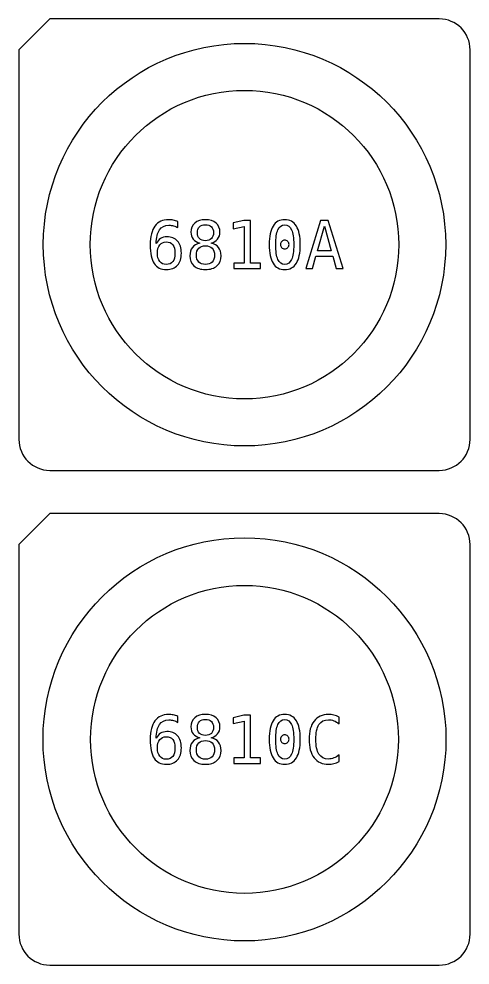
# Model space of a CAD drawing. Extents: x -222 to -68, y -465 to -312.
# Drawn here: x -221.5 to -148.5, y -465 to -312 of the extents above; entities that cross this region are included whole.
import ezdxf

# ---------------------------------------------------------------- set-up
doc = ezdxf.new("R2010")
doc.units = 0
doc.header["$MEASUREMENT"] = 0
doc.layers.add('LAYER_1', color=7, linetype='CONTINUOUS')

msp = doc.modelspace()

# ---------------------------------------------------------------- linework, layer by layer
at = {"layer": 'LAYER_1'}
for centre, major_axis in [((-185.0001, -348.5001), (0, 32.55)), ((-185.0001, -348.5), (0, 24.95)), ((-185.0001, -428.5001), (0, 32.6)), ((-185.0001, -428.5), (0, 24.9))]:
    msp.add_ellipse(centre, major_axis=major_axis, ratio=1, dxfattribs=at)
for points, knots in [([(-221.5, -380), (-221.5, -380), (-221.5, -317), (-221.5, -317), (-221.5, -317), (-221.5, -317), (-216.5, -312), (-216.5, -312), (-216.5, -312), (-216.5, -312), (-153.5, -312), (-153.5, -312), (-153.5, -312), (-150.7391, -312), (-148.5, -314.2391), (-148.5, -317), (-148.5, -317), (-148.5, -317), (-148.5, -380), (-148.5, -380), (-148.5, -380), (-148.5, -382.7609), (-150.7391, -385), (-153.5, -385), (-153.5, -385), (-153.5, -385), (-216.5, -385), (-216.5, -385), (-216.5, -385), (-219.2609, -385), (-221.5, -382.7609), (-221.5, -380)], [0, 0, 0, 0, 0.125, 0.125, 0.125, 0.125, 0.25, 0.25, 0.25, 0.25, 0.375, 0.375, 0.375, 0.375, 0.5, 0.5, 0.5, 0.5, 0.625, 0.625, 0.625, 0.625, 0.75, 0.75, 0.75, 0.75, 0.875, 0.875, 0.875, 0.875, 1, 1, 1, 1]), ([(-195.7833, -344.783), (-195.7833, -344.783), (-195.7833, -345.7509), (-195.7833, -345.7509), (-195.7833, -345.7509), (-196.0018, -345.623), (-196.2344, -345.5236), (-196.4813, -345.4561), (-196.4813, -345.4561), (-196.7263, -345.3886), (-196.9839, -345.3548), (-197.2502, -345.3548), (-197.2502, -345.3548), (-197.9162, -345.3548), (-198.4224, -345.6053), (-198.7651, -346.1061), (-198.7651, -346.1061), (-199.1079, -346.6069), (-199.2801, -347.3457), (-199.2801, -348.3206), (-199.2801, -348.3206), (-199.1132, -347.9726), (-198.8823, -347.7062), (-198.5875, -347.5215), (-198.5875, -347.5215), (-198.2927, -347.335), (-197.9553, -347.2426), (-197.5735, -347.2426), (-197.5735, -347.2426), (-196.824, -347.2426), (-196.2451, -347.4717), (-195.8331, -347.9317), (-195.8331, -347.9317), (-195.4228, -348.3917), (-195.2168, -349.0434), (-195.2168, -349.8852), (-195.2168, -349.8852), (-195.2168, -350.7252), (-195.4282, -351.3752), (-195.8508, -351.8369), (-195.8508, -351.8369), (-196.2753, -352.2987), (-196.8702, -352.5296), (-197.6356, -352.5296), (-197.6356, -352.5296), (-198.5378, -352.5296), (-199.1984, -352.2063), (-199.6193, -351.5599), (-199.6193, -351.5599), (-200.0384, -350.9117), (-200.248, -349.8941), (-200.248, -348.5018), (-200.248, -348.5018), (-200.248, -347.1911), (-199.9958, -346.1913), (-199.4915, -345.504), (-199.4915, -345.504), (-198.9853, -344.815), (-198.2554, -344.4704), (-197.2982, -344.4704), (-197.2982, -344.4704), (-197.0407, -344.4704), (-196.785, -344.4971), (-196.5274, -344.5504), (-196.5274, -344.5504), (-196.2699, -344.6054), (-196.0231, -344.6818), (-195.7833, -344.783)], [0, 0, 0, 0, 0.05882353, 0.05882353, 0.05882353, 0.05882353, 0.11764706, 0.11764706, 0.11764706, 0.11764706, 0.17647059, 0.17647059, 0.17647059, 0.17647059, 0.23529412, 0.23529412, 0.23529412, 0.23529412, 0.29411765, 0.29411765, 0.29411765, 0.29411765, 0.35294118, 0.35294118, 0.35294118, 0.35294118, 0.41176471, 0.41176471, 0.41176471, 0.41176471, 0.47058824, 0.47058824, 0.47058824, 0.47058824, 0.52941176, 0.52941176, 0.52941176, 0.52941176, 0.58823529, 0.58823529, 0.58823529, 0.58823529, 0.64705882, 0.64705882, 0.64705882, 0.64705882, 0.70588235, 0.70588235, 0.70588235, 0.70588235, 0.76470588, 0.76470588, 0.76470588, 0.76470588, 0.82352941, 0.82352941, 0.82352941, 0.82352941, 0.88235294, 0.88235294, 0.88235294, 0.88235294, 0.94117647, 0.94117647, 0.94117647, 0.94117647, 1, 1, 1, 1]), ([(-192.2351, -348.2531), (-192.6826, -348.1377), (-193.0325, -347.9246), (-193.2846, -347.612), (-193.2846, -347.612), (-193.535, -347.3013), (-193.6611, -346.9248), (-193.6611, -346.4843), (-193.6611, -346.4843), (-193.6611, -345.8663), (-193.4516, -345.3762), (-193.0325, -345.0139), (-193.0325, -345.0139), (-192.6116, -344.6516), (-192.0415, -344.4704), (-191.3205, -344.4704), (-191.3205, -344.4704), (-190.5959, -344.4704), (-190.0241, -344.6516), (-189.6032, -345.0139), (-189.6032, -345.0139), (-189.184, -345.3762), (-188.9745, -345.8663), (-188.9745, -346.4843), (-188.9745, -346.4843), (-188.9745, -346.9248), (-189.1006, -347.3013), (-189.351, -347.612), (-189.351, -347.612), (-189.6032, -347.9246), (-189.953, -348.1377), (-190.4005, -348.2531), (-190.4005, -348.2531), (-189.8802, -348.3668), (-189.4806, -348.5977), (-189.2054, -348.944), (-189.2054, -348.944), (-188.9301, -349.2921), (-188.7916, -349.7414), (-188.7916, -350.2919), (-188.7916, -350.2919), (-188.7916, -350.9934), (-189.0153, -351.5404), (-189.4629, -351.9364), (-189.4629, -351.9364), (-189.9104, -352.3324), (-190.5302, -352.5296), (-191.3205, -352.5296), (-191.3205, -352.5296), (-192.1108, -352.5296), (-192.7288, -352.3324), (-193.1745, -351.9382), (-193.1745, -351.9382), (-193.6203, -351.5457), (-193.844, -351.0005), (-193.844, -350.3026), (-193.844, -350.3026), (-193.844, -349.7485), (-193.7055, -349.2956), (-193.4303, -348.9475), (-193.4303, -348.9475), (-193.155, -348.5994), (-192.7554, -348.3668), (-192.2351, -348.2531)], [0, 0, 0, 0, 0.0625, 0.0625, 0.0625, 0.0625, 0.125, 0.125, 0.125, 0.125, 0.1875, 0.1875, 0.1875, 0.1875, 0.25, 0.25, 0.25, 0.25, 0.3125, 0.3125, 0.3125, 0.3125, 0.375, 0.375, 0.375, 0.375, 0.4375, 0.4375, 0.4375, 0.4375, 0.5, 0.5, 0.5, 0.5, 0.5625, 0.5625, 0.5625, 0.5625, 0.625, 0.625, 0.625, 0.625, 0.6875, 0.6875, 0.6875, 0.6875, 0.75, 0.75, 0.75, 0.75, 0.8125, 0.8125, 0.8125, 0.8125, 0.875, 0.875, 0.875, 0.875, 0.9375, 0.9375, 0.9375, 0.9375, 1, 1, 1, 1]), ([(-192.6151, -346.582), (-192.6151, -346.9993), (-192.505, -347.3155), (-192.283, -347.5339), (-192.283, -347.5339), (-192.061, -347.7523), (-191.7396, -347.8624), (-191.3205, -347.8624), (-191.3205, -347.8624), (-190.8978, -347.8624), (-190.5746, -347.7523), (-190.3526, -347.5339), (-190.3526, -347.5339), (-190.1306, -347.3155), (-190.0205, -346.9993), (-190.0205, -346.582), (-190.0205, -346.582), (-190.0205, -346.1593), (-190.1306, -345.8361), (-190.3508, -345.6141), (-190.3508, -345.6141), (-190.571, -345.3921), (-190.8943, -345.282), (-191.3205, -345.282), (-191.3205, -345.282), (-191.7396, -345.282), (-192.061, -345.3939), (-192.283, -345.6177), (-192.283, -345.6177), (-192.505, -345.8415), (-192.6151, -346.1629), (-192.6151, -346.582)], [0, 0, 0, 0, 0.125, 0.125, 0.125, 0.125, 0.25, 0.25, 0.25, 0.25, 0.375, 0.375, 0.375, 0.375, 0.5, 0.5, 0.5, 0.5, 0.625, 0.625, 0.625, 0.625, 0.75, 0.75, 0.75, 0.75, 0.875, 0.875, 0.875, 0.875, 1, 1, 1, 1]), ([(-186.7066, -351.4942), (-186.7066, -351.4942), (-185.0728, -351.4942), (-185.0728, -351.4942), (-185.0728, -351.4942), (-185.0728, -351.4942), (-185.0728, -345.5573), (-185.0728, -345.5573), (-185.0728, -345.5573), (-185.0728, -345.5573), (-186.831, -345.9533), (-186.831, -345.9533), (-186.831, -345.9533), (-186.831, -345.9533), (-186.831, -344.9961), (-186.831, -344.9961), (-186.831, -344.9961), (-186.831, -344.9961), (-185.0835, -344.6107), (-185.0835, -344.6107), (-185.0835, -344.6107), (-185.0835, -344.6107), (-184.0321, -344.6107), (-184.0321, -344.6107), (-184.0321, -344.6107), (-184.0321, -344.6107), (-184.0321, -351.4942), (-184.0321, -351.4942), (-184.0321, -351.4942), (-184.0321, -351.4942), (-182.4196, -351.4942), (-182.4196, -351.4942), (-182.4196, -351.4942), (-182.4196, -351.4942), (-182.4196, -352.3786), (-182.4196, -352.3786), (-182.4196, -352.3786), (-182.4196, -352.3786), (-186.7066, -352.3786), (-186.7066, -352.3786), (-186.7066, -352.3786), (-186.7066, -352.3786), (-186.7066, -351.4942), (-186.7066, -351.4942)], [0, 0, 0, 0, 0.09090909, 0.09090909, 0.09090909, 0.09090909, 0.18181818, 0.18181818, 0.18181818, 0.18181818, 0.27272727, 0.27272727, 0.27272727, 0.27272727, 0.36363636, 0.36363636, 0.36363636, 0.36363636, 0.45454545, 0.45454545, 0.45454545, 0.45454545, 0.54545455, 0.54545455, 0.54545455, 0.54545455, 0.63636364, 0.63636364, 0.63636364, 0.63636364, 0.72727273, 0.72727273, 0.72727273, 0.72727273, 0.81818182, 0.81818182, 0.81818182, 0.81818182, 0.90909091, 0.90909091, 0.90909091, 0.90909091, 1, 1, 1, 1]), ([(-178.4913, -344.4704), (-177.6619, -344.4704), (-177.035, -344.8096), (-176.6106, -345.4898), (-176.6106, -345.4898), (-176.1861, -346.17), (-175.973, -347.1734), (-175.973, -348.5018), (-175.973, -348.5018), (-175.973, -349.8284), (-176.1861, -350.83), (-176.6106, -351.5102), (-176.6106, -351.5102), (-177.035, -352.1904), (-177.6619, -352.5296), (-178.4913, -352.5296), (-178.4913, -352.5296), (-179.3206, -352.5296), (-179.9457, -352.1904), (-180.3702, -351.5102), (-180.3702, -351.5102), (-180.7929, -350.83), (-181.0042, -349.8284), (-181.0042, -348.5018), (-181.0042, -348.5018), (-181.0042, -347.1734), (-180.7929, -346.17), (-180.3702, -345.4898), (-180.3702, -345.4898), (-179.9457, -344.8096), (-179.3206, -344.4704), (-178.4913, -344.4704)], [0, 0, 0, 0, 0.125, 0.125, 0.125, 0.125, 0.25, 0.25, 0.25, 0.25, 0.375, 0.375, 0.375, 0.375, 0.5, 0.5, 0.5, 0.5, 0.625, 0.625, 0.625, 0.625, 0.75, 0.75, 0.75, 0.75, 0.875, 0.875, 0.875, 0.875, 1, 1, 1, 1]), ([(-178.4913, -345.3033), (-178.9796, -345.3033), (-179.3455, -345.5662), (-179.5852, -346.0936), (-179.5852, -346.0936), (-179.8268, -346.6211), (-179.9475, -347.4238), (-179.9475, -348.5018), (-179.9475, -348.5018), (-179.9475, -349.578), (-179.8268, -350.3789), (-179.5852, -350.9064), (-179.5852, -350.9064), (-179.3455, -351.4338), (-178.9796, -351.6966), (-178.4913, -351.6966), (-178.4913, -351.6966), (-177.9993, -351.6966), (-177.6317, -351.4338), (-177.392, -350.9064), (-177.392, -350.9064), (-177.1505, -350.3789), (-177.0297, -349.578), (-177.0297, -348.5018), (-177.0297, -348.5018), (-177.0297, -347.4238), (-177.1505, -346.6211), (-177.392, -346.0936), (-177.392, -346.0936), (-177.6317, -345.5662), (-177.9993, -345.3033), (-178.4913, -345.3033)], [0, 0, 0, 0, 0.125, 0.125, 0.125, 0.125, 0.25, 0.25, 0.25, 0.25, 0.375, 0.375, 0.375, 0.375, 0.5, 0.5, 0.5, 0.5, 0.625, 0.625, 0.625, 0.625, 0.75, 0.75, 0.75, 0.75, 0.875, 0.875, 0.875, 0.875, 1, 1, 1, 1]), ([(-172.7124, -344.6107), (-172.7124, -344.6107), (-171.4373, -344.6107), (-171.4373, -344.6107), (-171.4373, -344.6107), (-171.4373, -344.6107), (-169.0594, -352.3786), (-169.0594, -352.3786), (-169.0594, -352.3786), (-169.0594, -352.3786), (-170.1462, -352.3786), (-170.1462, -352.3786), (-170.1462, -352.3786), (-170.1462, -352.3786), (-170.7199, -350.3558), (-170.7199, -350.3558), (-170.7199, -350.3558), (-170.7199, -350.3558), (-173.4406, -350.3558), (-173.4406, -350.3558), (-173.4406, -350.3558), (-173.4406, -350.3558), (-174.0035, -352.3786), (-174.0035, -352.3786), (-174.0035, -352.3786), (-174.0035, -352.3786), (-175.0904, -352.3786), (-175.0904, -352.3786), (-175.0904, -352.3786), (-175.0904, -352.3786), (-172.7124, -344.6107), (-172.7124, -344.6107)], [0, 0, 0, 0, 0.125, 0.125, 0.125, 0.125, 0.25, 0.25, 0.25, 0.25, 0.375, 0.375, 0.375, 0.375, 0.5, 0.5, 0.5, 0.5, 0.625, 0.625, 0.625, 0.625, 0.75, 0.75, 0.75, 0.75, 0.875, 0.875, 0.875, 0.875, 1, 1, 1, 1]), ([(-172.0767, -345.5378), (-172.0767, -345.5378), (-173.1866, -349.5123), (-173.1866, -349.5123), (-173.1866, -349.5123), (-173.1866, -349.5123), (-170.9685, -349.5123), (-170.9685, -349.5123), (-170.9685, -349.5123), (-170.9685, -349.5123), (-172.0767, -345.5378), (-172.0767, -345.5378)], [0, 0, 0, 0, 0.33333333, 0.33333333, 0.33333333, 0.33333333, 0.66666667, 0.66666667, 0.66666667, 0.66666667, 1, 1, 1, 1]), ([(-197.6569, -348.0649), (-198.1045, -348.0649), (-198.4579, -348.2265), (-198.7136, -348.5479), (-198.7136, -348.5479), (-198.9711, -348.8712), (-199.099, -349.3169), (-199.099, -349.8852), (-199.099, -349.8852), (-199.099, -350.4553), (-198.9711, -350.901), (-198.7136, -351.2243), (-198.7136, -351.2243), (-198.4579, -351.5457), (-198.1045, -351.7073), (-197.6569, -351.7073), (-197.6569, -351.7073), (-197.1916, -351.7073), (-196.8418, -351.5546), (-196.6056, -351.2473), (-196.6056, -351.2473), (-196.3694, -350.9401), (-196.2522, -350.4855), (-196.2522, -349.8852), (-196.2522, -349.8852), (-196.2522, -349.2832), (-196.3694, -348.8285), (-196.6056, -348.5231), (-196.6056, -348.5231), (-196.8418, -348.2176), (-197.1916, -348.0649), (-197.6569, -348.0649)], [0, 0, 0, 0, 0.125, 0.125, 0.125, 0.125, 0.25, 0.25, 0.25, 0.25, 0.375, 0.375, 0.375, 0.375, 0.5, 0.5, 0.5, 0.5, 0.625, 0.625, 0.625, 0.625, 0.75, 0.75, 0.75, 0.75, 0.875, 0.875, 0.875, 0.875, 1, 1, 1, 1]), ([(-191.3205, -348.69), (-191.7893, -348.69), (-192.1498, -348.8214), (-192.4056, -349.0825), (-192.4056, -349.0825), (-192.6595, -349.3453), (-192.7874, -349.7147), (-192.7874, -350.1942), (-192.7874, -350.1942), (-192.7874, -350.6719), (-192.6577, -351.0449), (-192.4002, -351.3095), (-192.4002, -351.3095), (-192.1409, -351.5741), (-191.7822, -351.7073), (-191.3205, -351.7073), (-191.3205, -351.7073), (-190.8481, -351.7073), (-190.4858, -351.5759), (-190.2301, -351.3148), (-190.2301, -351.3148), (-189.9761, -351.052), (-189.8482, -350.679), (-189.8482, -350.1942), (-189.8482, -350.1942), (-189.8482, -349.7183), (-189.9779, -349.3489), (-190.2354, -349.0861), (-190.2354, -349.0861), (-190.4947, -348.8214), (-190.8552, -348.69), (-191.3205, -348.69)], [0, 0, 0, 0, 0.125, 0.125, 0.125, 0.125, 0.25, 0.25, 0.25, 0.25, 0.375, 0.375, 0.375, 0.375, 0.5, 0.5, 0.5, 0.5, 0.625, 0.625, 0.625, 0.625, 0.75, 0.75, 0.75, 0.75, 0.875, 0.875, 0.875, 0.875, 1, 1, 1, 1]), ([(-179.1839, -348.4751), (-179.1839, -348.2851), (-179.1164, -348.12), (-178.9832, -347.9814), (-178.9832, -347.9814), (-178.85, -347.8429), (-178.6902, -347.7736), (-178.5019, -347.7736), (-178.5019, -347.7736), (-178.3084, -347.7736), (-178.1414, -347.8429), (-178.0029, -347.9814), (-178.0029, -347.9814), (-177.8644, -348.12), (-177.7951, -348.2851), (-177.7951, -348.4751), (-177.7951, -348.4751), (-177.7951, -348.6705), (-177.8644, -348.8356), (-178.0011, -348.9706), (-178.0011, -348.9706), (-178.1379, -349.1056), (-178.3048, -349.1731), (-178.5019, -349.1731), (-178.5019, -349.1731), (-178.6973, -349.1731), (-178.8589, -349.1074), (-178.9885, -348.9759), (-178.9885, -348.9759), (-179.1182, -348.8427), (-179.1839, -348.6776), (-179.1839, -348.4751)], [0, 0, 0, 0, 0.125, 0.125, 0.125, 0.125, 0.25, 0.25, 0.25, 0.25, 0.375, 0.375, 0.375, 0.375, 0.5, 0.5, 0.5, 0.5, 0.625, 0.625, 0.625, 0.625, 0.75, 0.75, 0.75, 0.75, 0.875, 0.875, 0.875, 0.875, 1, 1, 1, 1]), ([(-221.5, -460), (-221.5, -460), (-221.5, -397), (-221.5, -397), (-221.5, -397), (-221.5, -397), (-216.5, -392), (-216.5, -392), (-216.5, -392), (-216.5, -392), (-153.5, -392), (-153.5, -392), (-153.5, -392), (-150.7391, -392), (-148.5, -394.2391), (-148.5, -397), (-148.5, -397), (-148.5, -397), (-148.5, -460), (-148.5, -460), (-148.5, -460), (-148.5, -462.7609), (-150.7391, -465), (-153.5, -465), (-153.5, -465), (-153.5, -465), (-216.5, -465), (-216.5, -465), (-216.5, -465), (-219.2609, -465), (-221.5, -462.7609), (-221.5, -460)], [0, 0, 0, 0, 0.125, 0.125, 0.125, 0.125, 0.25, 0.25, 0.25, 0.25, 0.375, 0.375, 0.375, 0.375, 0.5, 0.5, 0.5, 0.5, 0.625, 0.625, 0.625, 0.625, 0.75, 0.75, 0.75, 0.75, 0.875, 0.875, 0.875, 0.875, 1, 1, 1, 1]), ([(-195.7833, -424.783), (-195.7833, -424.783), (-195.7833, -425.7509), (-195.7833, -425.7509), (-195.7833, -425.7509), (-196.0018, -425.623), (-196.2344, -425.5236), (-196.4813, -425.4561), (-196.4813, -425.4561), (-196.7263, -425.3886), (-196.9839, -425.3548), (-197.2502, -425.3548), (-197.2502, -425.3548), (-197.9162, -425.3548), (-198.4224, -425.6053), (-198.7651, -426.1061), (-198.7651, -426.1061), (-199.1079, -426.6069), (-199.2801, -427.3457), (-199.2801, -428.3206), (-199.2801, -428.3206), (-199.1132, -427.9726), (-198.8823, -427.7062), (-198.5875, -427.5215), (-198.5875, -427.5215), (-198.2927, -427.335), (-197.9553, -427.2426), (-197.5735, -427.2426), (-197.5735, -427.2426), (-196.824, -427.2426), (-196.2451, -427.4717), (-195.8331, -427.9317), (-195.8331, -427.9317), (-195.4228, -428.3917), (-195.2168, -429.0434), (-195.2168, -429.8852), (-195.2168, -429.8852), (-195.2168, -430.7252), (-195.4282, -431.3752), (-195.8508, -431.8369), (-195.8508, -431.8369), (-196.2753, -432.2987), (-196.8702, -432.5296), (-197.6356, -432.5296), (-197.6356, -432.5296), (-198.5378, -432.5296), (-199.1984, -432.2063), (-199.6193, -431.5599), (-199.6193, -431.5599), (-200.0384, -430.9117), (-200.248, -429.8941), (-200.248, -428.5018), (-200.248, -428.5018), (-200.248, -427.1911), (-199.9958, -426.1913), (-199.4915, -425.504), (-199.4915, -425.504), (-198.9853, -424.815), (-198.2554, -424.4704), (-197.2982, -424.4704), (-197.2982, -424.4704), (-197.0407, -424.4704), (-196.785, -424.4971), (-196.5274, -424.5504), (-196.5274, -424.5504), (-196.2699, -424.6054), (-196.0231, -424.6818), (-195.7833, -424.783)], [0, 0, 0, 0, 0.05882353, 0.05882353, 0.05882353, 0.05882353, 0.11764706, 0.11764706, 0.11764706, 0.11764706, 0.17647059, 0.17647059, 0.17647059, 0.17647059, 0.23529412, 0.23529412, 0.23529412, 0.23529412, 0.29411765, 0.29411765, 0.29411765, 0.29411765, 0.35294118, 0.35294118, 0.35294118, 0.35294118, 0.41176471, 0.41176471, 0.41176471, 0.41176471, 0.47058824, 0.47058824, 0.47058824, 0.47058824, 0.52941176, 0.52941176, 0.52941176, 0.52941176, 0.58823529, 0.58823529, 0.58823529, 0.58823529, 0.64705882, 0.64705882, 0.64705882, 0.64705882, 0.70588235, 0.70588235, 0.70588235, 0.70588235, 0.76470588, 0.76470588, 0.76470588, 0.76470588, 0.82352941, 0.82352941, 0.82352941, 0.82352941, 0.88235294, 0.88235294, 0.88235294, 0.88235294, 0.94117647, 0.94117647, 0.94117647, 0.94117647, 1, 1, 1, 1]), ([(-192.2351, -428.2531), (-192.6826, -428.1377), (-193.0325, -427.9246), (-193.2846, -427.612), (-193.2846, -427.612), (-193.535, -427.3013), (-193.6611, -426.9248), (-193.6611, -426.4843), (-193.6611, -426.4843), (-193.6611, -425.8663), (-193.4516, -425.3762), (-193.0325, -425.0139), (-193.0325, -425.0139), (-192.6116, -424.6516), (-192.0415, -424.4704), (-191.3205, -424.4704), (-191.3205, -424.4704), (-190.5959, -424.4704), (-190.0241, -424.6516), (-189.6032, -425.0139), (-189.6032, -425.0139), (-189.184, -425.3762), (-188.9745, -425.8663), (-188.9745, -426.4843), (-188.9745, -426.4843), (-188.9745, -426.9248), (-189.1006, -427.3013), (-189.351, -427.612), (-189.351, -427.612), (-189.6032, -427.9246), (-189.953, -428.1377), (-190.4005, -428.2531), (-190.4005, -428.2531), (-189.8802, -428.3668), (-189.4806, -428.5977), (-189.2054, -428.944), (-189.2054, -428.944), (-188.9301, -429.2921), (-188.7916, -429.7414), (-188.7916, -430.2919), (-188.7916, -430.2919), (-188.7916, -430.9934), (-189.0153, -431.5404), (-189.4629, -431.9364), (-189.4629, -431.9364), (-189.9104, -432.3324), (-190.5302, -432.5296), (-191.3205, -432.5296), (-191.3205, -432.5296), (-192.1108, -432.5296), (-192.7288, -432.3324), (-193.1745, -431.9382), (-193.1745, -431.9382), (-193.6203, -431.5457), (-193.844, -431.0005), (-193.844, -430.3026), (-193.844, -430.3026), (-193.844, -429.7485), (-193.7055, -429.2956), (-193.4303, -428.9475), (-193.4303, -428.9475), (-193.155, -428.5994), (-192.7554, -428.3668), (-192.2351, -428.2531)], [0, 0, 0, 0, 0.0625, 0.0625, 0.0625, 0.0625, 0.125, 0.125, 0.125, 0.125, 0.1875, 0.1875, 0.1875, 0.1875, 0.25, 0.25, 0.25, 0.25, 0.3125, 0.3125, 0.3125, 0.3125, 0.375, 0.375, 0.375, 0.375, 0.4375, 0.4375, 0.4375, 0.4375, 0.5, 0.5, 0.5, 0.5, 0.5625, 0.5625, 0.5625, 0.5625, 0.625, 0.625, 0.625, 0.625, 0.6875, 0.6875, 0.6875, 0.6875, 0.75, 0.75, 0.75, 0.75, 0.8125, 0.8125, 0.8125, 0.8125, 0.875, 0.875, 0.875, 0.875, 0.9375, 0.9375, 0.9375, 0.9375, 1, 1, 1, 1]), ([(-192.6151, -426.582), (-192.6151, -426.9993), (-192.505, -427.3155), (-192.283, -427.5339), (-192.283, -427.5339), (-192.061, -427.7523), (-191.7396, -427.8624), (-191.3205, -427.8624), (-191.3205, -427.8624), (-190.8978, -427.8624), (-190.5746, -427.7523), (-190.3526, -427.5339), (-190.3526, -427.5339), (-190.1306, -427.3155), (-190.0205, -426.9993), (-190.0205, -426.582), (-190.0205, -426.582), (-190.0205, -426.1593), (-190.1306, -425.8361), (-190.3508, -425.6141), (-190.3508, -425.6141), (-190.571, -425.3921), (-190.8943, -425.282), (-191.3205, -425.282), (-191.3205, -425.282), (-191.7396, -425.282), (-192.061, -425.3939), (-192.283, -425.6177), (-192.283, -425.6177), (-192.505, -425.8415), (-192.6151, -426.1629), (-192.6151, -426.582)], [0, 0, 0, 0, 0.125, 0.125, 0.125, 0.125, 0.25, 0.25, 0.25, 0.25, 0.375, 0.375, 0.375, 0.375, 0.5, 0.5, 0.5, 0.5, 0.625, 0.625, 0.625, 0.625, 0.75, 0.75, 0.75, 0.75, 0.875, 0.875, 0.875, 0.875, 1, 1, 1, 1]), ([(-186.7066, -431.4942), (-186.7066, -431.4942), (-185.0728, -431.4942), (-185.0728, -431.4942), (-185.0728, -431.4942), (-185.0728, -431.4942), (-185.0728, -425.5573), (-185.0728, -425.5573), (-185.0728, -425.5573), (-185.0728, -425.5573), (-186.831, -425.9533), (-186.831, -425.9533), (-186.831, -425.9533), (-186.831, -425.9533), (-186.831, -424.9961), (-186.831, -424.9961), (-186.831, -424.9961), (-186.831, -424.9961), (-185.0835, -424.6107), (-185.0835, -424.6107), (-185.0835, -424.6107), (-185.0835, -424.6107), (-184.0321, -424.6107), (-184.0321, -424.6107), (-184.0321, -424.6107), (-184.0321, -424.6107), (-184.0321, -431.4942), (-184.0321, -431.4942), (-184.0321, -431.4942), (-184.0321, -431.4942), (-182.4196, -431.4942), (-182.4196, -431.4942), (-182.4196, -431.4942), (-182.4196, -431.4942), (-182.4196, -432.3786), (-182.4196, -432.3786), (-182.4196, -432.3786), (-182.4196, -432.3786), (-186.7066, -432.3786), (-186.7066, -432.3786), (-186.7066, -432.3786), (-186.7066, -432.3786), (-186.7066, -431.4942), (-186.7066, -431.4942)], [0, 0, 0, 0, 0.09090909, 0.09090909, 0.09090909, 0.09090909, 0.18181818, 0.18181818, 0.18181818, 0.18181818, 0.27272727, 0.27272727, 0.27272727, 0.27272727, 0.36363636, 0.36363636, 0.36363636, 0.36363636, 0.45454545, 0.45454545, 0.45454545, 0.45454545, 0.54545455, 0.54545455, 0.54545455, 0.54545455, 0.63636364, 0.63636364, 0.63636364, 0.63636364, 0.72727273, 0.72727273, 0.72727273, 0.72727273, 0.81818182, 0.81818182, 0.81818182, 0.81818182, 0.90909091, 0.90909091, 0.90909091, 0.90909091, 1, 1, 1, 1]), ([(-178.4913, -424.4704), (-177.6619, -424.4704), (-177.035, -424.8096), (-176.6106, -425.4898), (-176.6106, -425.4898), (-176.1861, -426.17), (-175.973, -427.1734), (-175.973, -428.5018), (-175.973, -428.5018), (-175.973, -429.8284), (-176.1861, -430.83), (-176.6106, -431.5102), (-176.6106, -431.5102), (-177.035, -432.1904), (-177.6619, -432.5296), (-178.4913, -432.5296), (-178.4913, -432.5296), (-179.3206, -432.5296), (-179.9457, -432.1904), (-180.3702, -431.5102), (-180.3702, -431.5102), (-180.7929, -430.83), (-181.0042, -429.8284), (-181.0042, -428.5018), (-181.0042, -428.5018), (-181.0042, -427.1734), (-180.7929, -426.17), (-180.3702, -425.4898), (-180.3702, -425.4898), (-179.9457, -424.8096), (-179.3206, -424.4704), (-178.4913, -424.4704)], [0, 0, 0, 0, 0.125, 0.125, 0.125, 0.125, 0.25, 0.25, 0.25, 0.25, 0.375, 0.375, 0.375, 0.375, 0.5, 0.5, 0.5, 0.5, 0.625, 0.625, 0.625, 0.625, 0.75, 0.75, 0.75, 0.75, 0.875, 0.875, 0.875, 0.875, 1, 1, 1, 1]), ([(-178.4913, -425.3033), (-178.9796, -425.3033), (-179.3455, -425.5662), (-179.5852, -426.0936), (-179.5852, -426.0936), (-179.8268, -426.6211), (-179.9475, -427.4238), (-179.9475, -428.5018), (-179.9475, -428.5018), (-179.9475, -429.578), (-179.8268, -430.3789), (-179.5852, -430.9064), (-179.5852, -430.9064), (-179.3455, -431.4338), (-178.9796, -431.6966), (-178.4913, -431.6966), (-178.4913, -431.6966), (-177.9993, -431.6966), (-177.6317, -431.4338), (-177.392, -430.9064), (-177.392, -430.9064), (-177.1505, -430.3789), (-177.0297, -429.578), (-177.0297, -428.5018), (-177.0297, -428.5018), (-177.0297, -427.4238), (-177.1505, -426.6211), (-177.392, -426.0936), (-177.392, -426.0936), (-177.6317, -425.5662), (-177.9993, -425.3033), (-178.4913, -425.3033)], [0, 0, 0, 0, 0.125, 0.125, 0.125, 0.125, 0.25, 0.25, 0.25, 0.25, 0.375, 0.375, 0.375, 0.375, 0.5, 0.5, 0.5, 0.5, 0.625, 0.625, 0.625, 0.625, 0.75, 0.75, 0.75, 0.75, 0.875, 0.875, 0.875, 0.875, 1, 1, 1, 1]), ([(-169.7005, -432.1033), (-169.9669, -432.2454), (-170.2421, -432.352), (-170.5227, -432.423), (-170.5227, -432.423), (-170.8033, -432.494), (-171.1017, -432.5296), (-171.4178, -432.5296), (-171.4178, -432.5296), (-172.4123, -432.5296), (-173.1848, -432.1779), (-173.7354, -431.4729), (-173.7354, -431.4729), (-174.2841, -430.7696), (-174.5594, -429.7787), (-174.5594, -428.5018), (-174.5594, -428.5018), (-174.5594, -427.2338), (-174.2824, -426.2446), (-173.73, -425.5342), (-173.73, -425.5342), (-173.176, -424.8256), (-172.4052, -424.4704), (-171.4178, -424.4704), (-171.4178, -424.4704), (-171.1017, -424.4704), (-170.8033, -424.506), (-170.5227, -424.577), (-170.5227, -424.577), (-170.2421, -424.648), (-169.9669, -424.7546), (-169.7005, -424.8967), (-169.7005, -424.8967), (-169.7005, -424.8967), (-169.7005, -425.9729), (-169.7005, -425.9729), (-169.7005, -425.9729), (-169.958, -425.7615), (-170.2333, -425.5999), (-170.5281, -425.4898), (-170.5281, -425.4898), (-170.8229, -425.3779), (-171.1195, -425.3229), (-171.4178, -425.3229), (-171.4178, -425.3229), (-172.0998, -425.3229), (-172.613, -425.5857), (-172.9522, -426.1132), (-172.9522, -426.1132), (-173.2914, -426.6406), (-173.4619, -427.438), (-173.4619, -428.5018), (-173.4619, -428.5018), (-173.4619, -429.5638), (-173.2914, -430.3594), (-172.9522, -430.8868), (-172.9522, -430.8868), (-172.613, -431.4143), (-172.0998, -431.6771), (-171.4178, -431.6771), (-171.4178, -431.6771), (-171.1123, -431.6771), (-170.8122, -431.6221), (-170.5192, -431.5102), (-170.5192, -431.5102), (-170.2262, -431.4001), (-169.9544, -431.2385), (-169.7005, -431.0271), (-169.7005, -431.0271), (-169.7005, -431.0271), (-169.7005, -432.1033), (-169.7005, -432.1033)], [0, 0, 0, 0, 0.05555556, 0.05555556, 0.05555556, 0.05555556, 0.11111111, 0.11111111, 0.11111111, 0.11111111, 0.16666667, 0.16666667, 0.16666667, 0.16666667, 0.22222222, 0.22222222, 0.22222222, 0.22222222, 0.27777778, 0.27777778, 0.27777778, 0.27777778, 0.33333333, 0.33333333, 0.33333333, 0.33333333, 0.38888889, 0.38888889, 0.38888889, 0.38888889, 0.44444444, 0.44444444, 0.44444444, 0.44444444, 0.5, 0.5, 0.5, 0.5, 0.55555556, 0.55555556, 0.55555556, 0.55555556, 0.61111111, 0.61111111, 0.61111111, 0.61111111, 0.66666667, 0.66666667, 0.66666667, 0.66666667, 0.72222222, 0.72222222, 0.72222222, 0.72222222, 0.77777778, 0.77777778, 0.77777778, 0.77777778, 0.83333333, 0.83333333, 0.83333333, 0.83333333, 0.88888889, 0.88888889, 0.88888889, 0.88888889, 0.94444444, 0.94444444, 0.94444444, 0.94444444, 1, 1, 1, 1]), ([(-197.6569, -428.0649), (-198.1045, -428.0649), (-198.4579, -428.2265), (-198.7136, -428.5479), (-198.7136, -428.5479), (-198.9711, -428.8712), (-199.099, -429.3169), (-199.099, -429.8852), (-199.099, -429.8852), (-199.099, -430.4553), (-198.9711, -430.901), (-198.7136, -431.2243), (-198.7136, -431.2243), (-198.4579, -431.5457), (-198.1045, -431.7073), (-197.6569, -431.7073), (-197.6569, -431.7073), (-197.1916, -431.7073), (-196.8418, -431.5546), (-196.6056, -431.2473), (-196.6056, -431.2473), (-196.3694, -430.9401), (-196.2522, -430.4855), (-196.2522, -429.8852), (-196.2522, -429.8852), (-196.2522, -429.2832), (-196.3694, -428.8285), (-196.6056, -428.5231), (-196.6056, -428.5231), (-196.8418, -428.2176), (-197.1916, -428.0649), (-197.6569, -428.0649)], [0, 0, 0, 0, 0.125, 0.125, 0.125, 0.125, 0.25, 0.25, 0.25, 0.25, 0.375, 0.375, 0.375, 0.375, 0.5, 0.5, 0.5, 0.5, 0.625, 0.625, 0.625, 0.625, 0.75, 0.75, 0.75, 0.75, 0.875, 0.875, 0.875, 0.875, 1, 1, 1, 1]), ([(-179.1839, -428.4751), (-179.1839, -428.2851), (-179.1164, -428.12), (-178.9832, -427.9814), (-178.9832, -427.9814), (-178.85, -427.8429), (-178.6902, -427.7736), (-178.5019, -427.7736), (-178.5019, -427.7736), (-178.3084, -427.7736), (-178.1414, -427.8429), (-178.0029, -427.9814), (-178.0029, -427.9814), (-177.8644, -428.12), (-177.7951, -428.2851), (-177.7951, -428.4751), (-177.7951, -428.4751), (-177.7951, -428.6705), (-177.8644, -428.8356), (-178.0011, -428.9706), (-178.0011, -428.9706), (-178.1379, -429.1056), (-178.3048, -429.1731), (-178.5019, -429.1731), (-178.5019, -429.1731), (-178.6973, -429.1731), (-178.8589, -429.1074), (-178.9885, -428.9759), (-178.9885, -428.9759), (-179.1182, -428.8427), (-179.1839, -428.6776), (-179.1839, -428.4751)], [0, 0, 0, 0, 0.125, 0.125, 0.125, 0.125, 0.25, 0.25, 0.25, 0.25, 0.375, 0.375, 0.375, 0.375, 0.5, 0.5, 0.5, 0.5, 0.625, 0.625, 0.625, 0.625, 0.75, 0.75, 0.75, 0.75, 0.875, 0.875, 0.875, 0.875, 1, 1, 1, 1]), ([(-191.3205, -428.69), (-191.7893, -428.69), (-192.1498, -428.8214), (-192.4056, -429.0825), (-192.4056, -429.0825), (-192.6595, -429.3453), (-192.7874, -429.7147), (-192.7874, -430.1942), (-192.7874, -430.1942), (-192.7874, -430.6719), (-192.6577, -431.0449), (-192.4002, -431.3095), (-192.4002, -431.3095), (-192.1409, -431.5741), (-191.7822, -431.7073), (-191.3205, -431.7073), (-191.3205, -431.7073), (-190.8481, -431.7073), (-190.4858, -431.5759), (-190.2301, -431.3148), (-190.2301, -431.3148), (-189.9761, -431.052), (-189.8482, -430.679), (-189.8482, -430.1942), (-189.8482, -430.1942), (-189.8482, -429.7183), (-189.9779, -429.3489), (-190.2354, -429.0861), (-190.2354, -429.0861), (-190.4947, -428.8214), (-190.8552, -428.69), (-191.3205, -428.69)], [0, 0, 0, 0, 0.125, 0.125, 0.125, 0.125, 0.25, 0.25, 0.25, 0.25, 0.375, 0.375, 0.375, 0.375, 0.5, 0.5, 0.5, 0.5, 0.625, 0.625, 0.625, 0.625, 0.75, 0.75, 0.75, 0.75, 0.875, 0.875, 0.875, 0.875, 1, 1, 1, 1])]:
    msp.add_open_spline(points, degree=3, knots=knots, dxfattribs=at)

doc.saveas('drawing.dxf')
